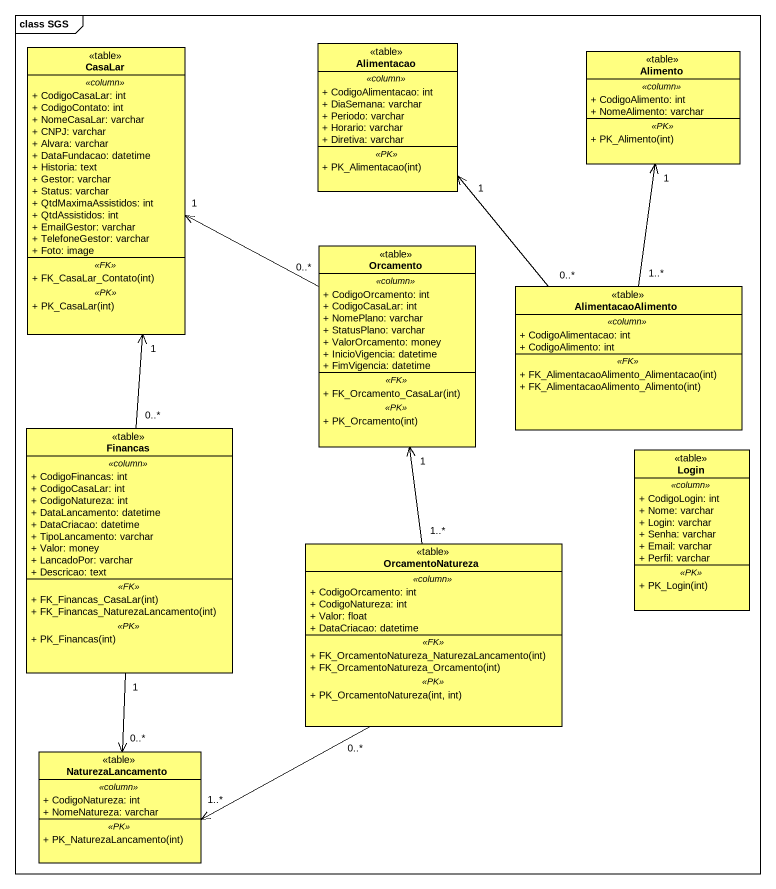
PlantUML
@startuml
mainframe class SGS
hide circle
hide empty members
skinparam classAttributeIconSize 0
class CasaLar <<table>> #FFFF80 {
  .. <<column>> ..
  + CodigoCasaLar: int
  + CodigoContato: int
  + NomeCasaLar: varchar
  + CNPJ: varchar
  + Alvara: varchar
  + DataFundacao: datetime
  + Historia: text
  + Gestor: varchar
  + Status: varchar
  + QtdMaximaAssistidos: int
  + QtdAssistidos: int
  + EmailGestor: varchar
  + TelefoneGestor: varchar
  + Foto: image
  .. <<FK>> ..
  + FK_CasaLar_Contato(int)
  .. <<PK>> ..
  + PK_CasaLar(int)
}
class Alimentacao <<table>> #FFFF80 {
  .. <<column>> ..
  + CodigoAlimentacao: int
  + DiaSemana: varchar
  + Periodo: varchar
  + Horario: varchar
  + Diretiva: varchar
  .. <<PK>> ..
  + PK_Alimentacao(int)
}
class Alimento <<table>> #FFFF80 {
  .. <<column>> ..
  + CodigoAlimento: int
  + NomeAlimento: varchar
  .. <<PK>> ..
  + PK_Alimento(int)
}
class Orcamento <<table>> #FFFF80 {
  .. <<column>> ..
  + CodigoOrcamento: int
  + CodigoCasaLar: int
  + NomePlano: varchar
  + StatusPlano: varchar
  + ValorOrcamento: money
  + InicioVigencia: datetime
  + FimVigencia: datetime
  .. <<FK>> ..
  + FK_Orcamento_CasaLar(int)
  .. <<PK>> ..
  + PK_Orcamento(int)
}
class AlimentacaoAlimento <<table>> #FFFF80 {
  .. <<column>> ..
  + CodigoAlimentacao: int
  + CodigoAlimento: int
  .. <<FK>> ..
  + FK_AlimentacaoAlimento_Alimentacao(int)
  + FK_AlimentacaoAlimento_Alimento(int)
}
class Financas <<table>> #FFFF80 {
  .. <<column>> ..
  + CodigoFinancas: int
  + CodigoCasaLar: int
  + CodigoNatureza: int
  + DataLancamento: datetime
  + DataCriacao: datetime
  + TipoLancamento: varchar
  + Valor: money
  + LancadoPor: varchar
  + Descricao: text
  .. <<FK>> ..
  + FK_Financas_CasaLar(int)
  + FK_Financas_NaturezaLancamento(int)
  .. <<PK>> ..
  + PK_Financas(int)
}
class Login <<table>> #FFFF80 {
  .. <<column>> ..
  + CodigoLogin: int
  + Nome: varchar
  + Login: varchar
  + Senha: varchar
  + Email: varchar
  + Perfil: varchar
  .. <<PK>> ..
  + PK_Login(int)
}
class OrcamentoNatureza <<table>> #FFFF80 {
  .. <<column>> ..
  + CodigoOrcamento: int
  + CodigoNatureza: int
  + Valor: float
  + DataCriacao: datetime
  .. <<FK>> ..
  + FK_OrcamentoNatureza_NaturezaLancamento(int)
  + FK_OrcamentoNatureza_Orcamento(int)
  .. <<PK>> ..
  + PK_OrcamentoNatureza(int, int)
}
class NaturezaLancamento <<table>> #FFFF80 {
  .. <<column>> ..
  + CodigoNatureza: int
  + NomeNatureza: varchar
  .. <<PK>> ..
  + PK_NaturezaLancamento(int)
}
Orcamento "0..*" -left-> "1" CasaLar
AlimentacaoAlimento "0..*" -up-> "1" Alimentacao
AlimentacaoAlimento "1..*" -up-> "1" Alimento
Financas "0..*" -up-> "1" CasaLar
Financas "1" --> "0..*" NaturezaLancamento
OrcamentoNatureza "1..*" -up-> "1" Orcamento
OrcamentoNatureza "0..*" -left-> "1..*" NaturezaLancamento
@enduml
